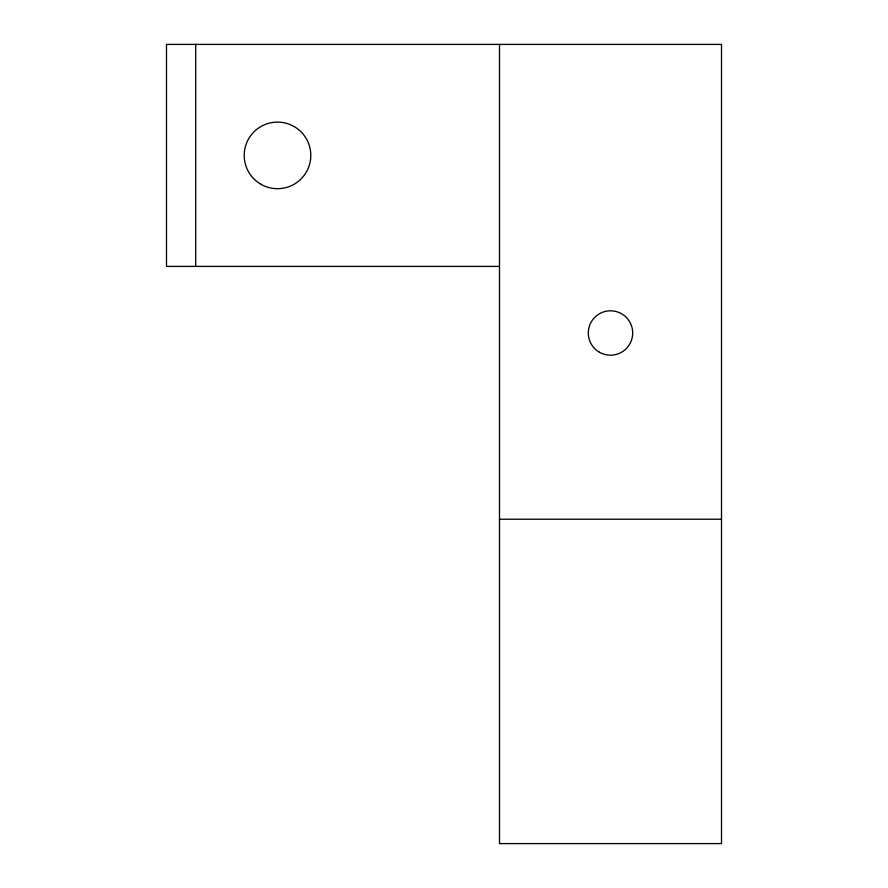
<?xml version="1.0" encoding="UTF-8"?>
<svg xmlns="http://www.w3.org/2000/svg" width="888" height="888" viewBox="0 0 888 888"><rect width="100%" height="100%" fill="white"/><g stroke="black" fill="none" stroke-linecap="round" stroke-linejoin="round"><path stroke-width="1.33" d="M499.5 266.4L166.5 266.4L166.5 44.4L721.5 44.4L721.5 843.6L499.5 843.6L499.5 44.4M499.5 519.225L721.5 519.225M195.715 44.4L195.715 266.4M599.4 352.225A22.2 22.2 0 0 0 632.7 333A22.2 22.2 0 0 0 599.4 313.775A22.2 22.2 0 0 0 599.4 352.225M260.85 184.238A33.3 33.3 0 0 0 310.8 155.4A33.3 33.3 0 0 0 260.85 126.562A33.3 33.3 0 0 0 260.85 184.238"/></g></svg>
